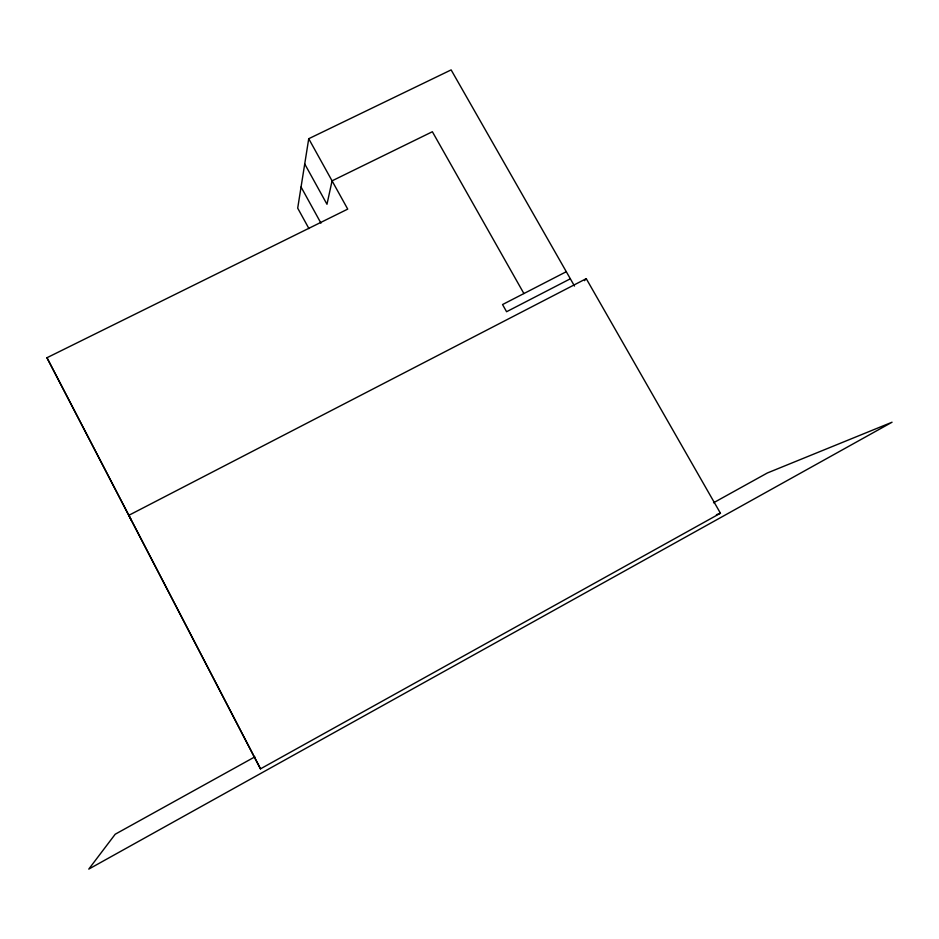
<?xml version="1.0" encoding="UTF-8"?>
<svg xmlns="http://www.w3.org/2000/svg" width="939" height="939" viewBox="0 0 939 939"><rect width="100%" height="100%" fill="white"/><g stroke="black" fill="none" stroke-linecap="round" stroke-linejoin="round"><path stroke-width="1.41" d="M574.492 286.055L451.131 69.897L308.731 138.714L297.698 208.153L308.943 228.611M584.481 280.667L586.241 278.66L720.448 513.234L260.49 768.853L46.95 357.736L347.723 209.115L308.731 138.714M254.845 756.869L115.204 834.231L88.771 869.103L892.05 422.221L767.327 472.986L713.511 502.788M570.349 278.789L506.579 311.725L502.541 304.553L566.299 271.7M586.241 278.66L128.831 515.311L131.39 520.347M716.41 514.701L720.448 513.234M523.903 293.543L432.363 131.73L332.066 180.84L326.983 204.268L304.729 163.961M301.067 187.014L320.962 223.153M46.95 357.736L260.49 768.853"/></g></svg>
